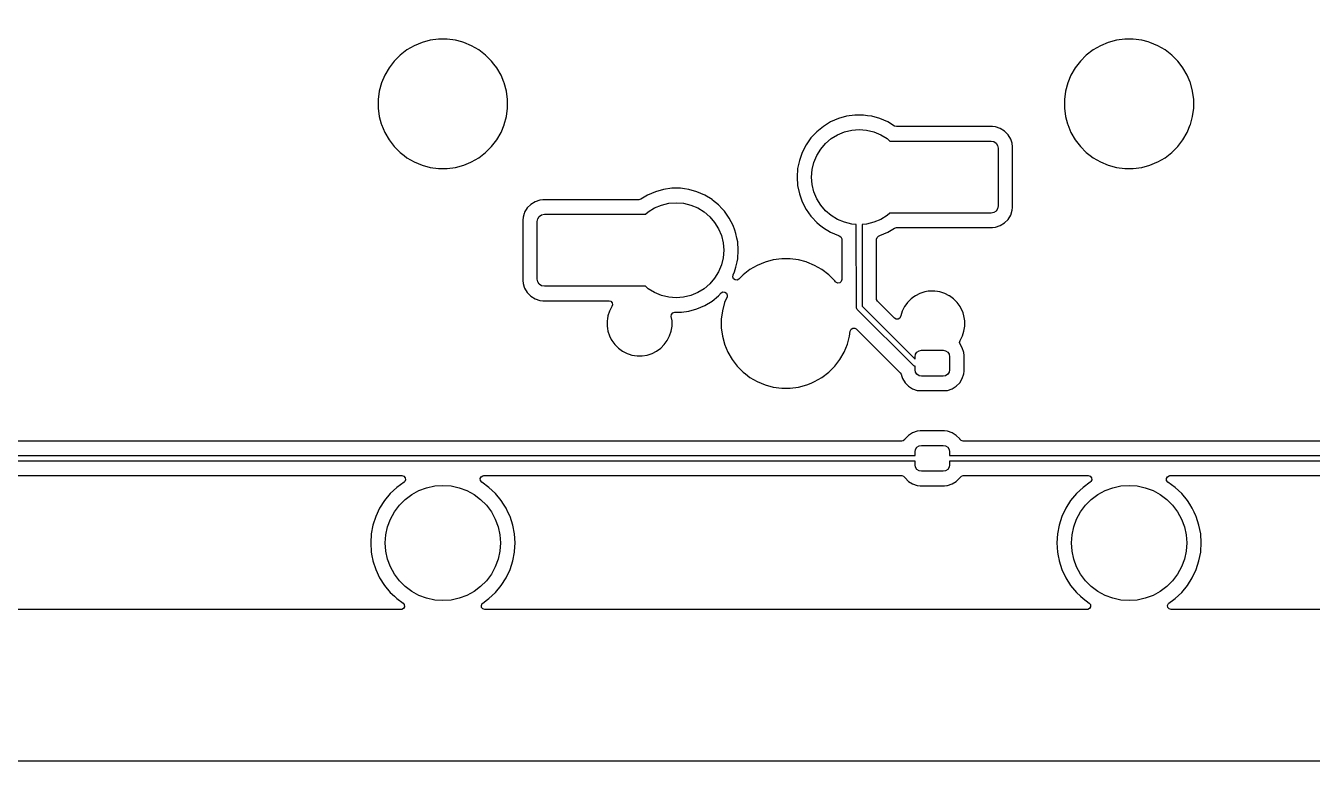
# Model space of a CAD drawing. Header units: millimetres. Extents: x 46 to 4458, y 59 to 1499.
# Drawn here: x 2019.77 to 2064.42, y 832.69 to 858.22 of the extents above; entities that cross this region are included whole.
import ezdxf

# ---------------------------------------------------------------- set-up
doc = ezdxf.new("R2010")
doc.units = ezdxf.units.MM
doc.layers.add('BLACK', color=7, linetype='Continuous')

msp = doc.modelspace()

# ---------------------------------------------------------------- linework, layer by layer
msp.add_lwpolyline([(1739.51188, 833.25441), (1638.06271, 833.5564), (1638.38771, 944.69762), (2107.13583, 944.69762), (2107.13583, 832.69492), (1950.85196, 832.69492)])
at = {"layer": 'BLACK', "linetype": 'Continuous'}
for p, q in [((2033.81307, 857.71594), (2033.52887, 857.63979)), ((2034.10475, 857.75434), (2033.81307, 857.71594)), ((2034.10476, 857.75434), (2034.10475, 857.75434)), ((2034.39898, 857.75434), (2034.10476, 857.75434)), ((2034.10476, 857.75434), (2034.10476, 857.75434)), ((2034.39899, 857.75434), (2034.39898, 857.75434)), ((2034.39898, 857.75434), (2034.39898, 857.75434)), ((2034.69067, 857.71594), (2034.39899, 857.75434)), ((2034.91091, 857.65692), (2034.69067, 857.71594)), ((2034.69067, 857.71594), (2034.69067, 857.71594)), ((2034.69067, 857.71594), (2034.69067, 857.71594)), ((2057.62557, 857.71594), (2057.34137, 857.63979)), ((2057.91725, 857.75434), (2057.62557, 857.71594)), ((2057.91726, 857.75434), (2057.91725, 857.75434)), ((2058.21148, 857.75434), (2057.91726, 857.75434)), ((2057.91726, 857.75434), (2057.91726, 857.75434)), ((2058.21149, 857.75434), (2058.21148, 857.75434)), ((2058.21148, 857.75434), (2058.21148, 857.75434)), ((2058.50317, 857.71594), (2058.21149, 857.75434)), ((2058.72341, 857.65692), (2058.50317, 857.71594)), ((2058.50317, 857.71594), (2058.50317, 857.71594)), ((2058.50317, 857.71594), (2058.50317, 857.71594)), ((2033.00226, 857.38009), (2032.76886, 857.20099)), ((2033.00228, 857.3801), (2033.00226, 857.38009)), ((2033.25706, 857.5272), (2033.00228, 857.3801)), ((2033.25707, 857.5272), (2033.25706, 857.5272)), ((2033.52887, 857.63979), (2033.25707, 857.5272)), ((2034.97486, 857.63979), (2034.91091, 857.65692)), ((2035.24666, 857.5272), (2034.97486, 857.63979)), ((2035.24668, 857.5272), (2035.24666, 857.5272)), ((2035.50146, 857.3801), (2035.24668, 857.5272)), ((2035.50147, 857.38009), (2035.50146, 857.3801)), ((2035.50146, 857.3801), (2035.50146, 857.3801)), ((2035.73488, 857.20099), (2035.50147, 857.38009)), ((2035.50147, 857.38009), (2035.50147, 857.38009)), ((2035.50147, 857.38009), (2035.50147, 857.38009)), ((2056.81476, 857.38009), (2056.58136, 857.20099)), ((2056.81478, 857.3801), (2056.81476, 857.38009)), ((2057.06956, 857.5272), (2056.81478, 857.3801)), ((2057.06957, 857.5272), (2057.06956, 857.5272)), ((2057.34137, 857.63979), (2057.06957, 857.5272)), ((2058.78736, 857.63979), (2058.72341, 857.65692)), ((2059.05916, 857.5272), (2058.78736, 857.63979)), ((2059.05918, 857.5272), (2059.05916, 857.5272)), ((2059.31396, 857.3801), (2059.05918, 857.5272)), ((2059.31397, 857.38009), (2059.31396, 857.3801)), ((2059.31396, 857.3801), (2059.31396, 857.3801)), ((2059.54738, 857.20099), (2059.31397, 857.38009)), ((2059.31397, 857.38009), (2059.31397, 857.38009)), ((2059.31397, 857.38009), (2059.31397, 857.38009)), ((2032.56082, 856.99295), (2032.38172, 856.75954)), ((2032.76885, 857.20098), (2032.56082, 856.99295)), ((2032.56082, 856.99295), (2032.56082, 856.99295)), ((2032.76886, 857.20099), (2032.76885, 857.20098)), ((2035.73489, 857.20098), (2035.73488, 857.20099)), ((2035.94291, 856.99295), (2035.73489, 857.20098)), ((2035.94292, 856.99295), (2035.94291, 856.99295)), ((2036.02086, 856.89137), (2035.94292, 856.99295)), ((2036.12202, 856.75953), (2036.02086, 856.89137)), ((2056.37332, 856.99295), (2056.19422, 856.75954)), ((2056.58135, 857.20098), (2056.37332, 856.99295)), ((2056.37332, 856.99295), (2056.37332, 856.99295)), ((2056.58136, 857.20099), (2056.58135, 857.20098)), ((2059.54739, 857.20098), (2059.54738, 857.20099)), ((2059.75541, 856.99295), (2059.54739, 857.20098)), ((2059.75542, 856.99295), (2059.75541, 856.99295)), ((2059.83336, 856.89137), (2059.75542, 856.99295)), ((2059.93452, 856.75953), (2059.83336, 856.89137)), ((2032.2346, 856.50473), (2032.12202, 856.23293)), ((2032.23461, 856.50475), (2032.2346, 856.50473)), ((2032.38171, 856.75953), (2032.23461, 856.50475)), ((2032.38172, 856.75954), (2032.38171, 856.75953)), ((2036.12203, 856.75953), (2036.12202, 856.75953)), ((2036.26913, 856.50475), (2036.12203, 856.75953)), ((2036.26913, 856.50473), (2036.26913, 856.50475)), ((2036.37124, 856.25824), (2036.26913, 856.50473)), ((2056.0471, 856.50473), (2055.93452, 856.23293)), ((2056.04711, 856.50475), (2056.0471, 856.50473)), ((2056.19421, 856.75953), (2056.04711, 856.50475)), ((2056.19422, 856.75954), (2056.19421, 856.75953)), ((2059.93453, 856.75953), (2059.93452, 856.75953)), ((2060.08163, 856.50475), (2059.93453, 856.75953)), ((2060.08163, 856.50473), (2060.08163, 856.50475)), ((2060.18374, 856.25824), (2060.08163, 856.50473)), ((2032.04587, 855.94873), (2032.00747, 855.65705)), ((2032.12202, 856.23293), (2032.04587, 855.94873)), ((2036.38172, 856.23292), (2036.37124, 856.25824)), ((2036.45787, 855.94874), (2036.38172, 856.23292)), ((2036.49627, 855.65704), (2036.45787, 855.94874)), ((2055.85837, 855.94873), (2055.81997, 855.65705)), ((2055.93452, 856.23293), (2055.85837, 855.94873)), ((2060.19422, 856.23292), (2060.18374, 856.25824)), ((2060.27037, 855.94874), (2060.19422, 856.23292)), ((2060.30877, 855.65704), (2060.27037, 855.94874)), ((2032.00747, 855.65705), (2032.00747, 855.65704)), ((2032.00747, 855.65704), (2032.00747, 855.36284)), ((2036.49627, 855.36284), (2036.49627, 855.65704)), ((2055.81997, 855.65705), (2055.81997, 855.65704)), ((2055.81997, 855.65704), (2055.81997, 855.36284)), ((2060.30877, 855.36283), (2060.30877, 855.65704)), ((2032.00747, 855.36284), (2032.00747, 855.36282)), ((2032.00747, 855.36282), (2032.04528, 855.07563)), ((2032.04528, 855.07563), (2032.04587, 855.07114)), ((2032.04587, 855.07114), (2032.11354, 854.81859)), ((2036.38172, 854.78695), (2036.45787, 855.07114)), ((2036.45787, 855.07114), (2036.49627, 855.36283)), ((2036.49627, 855.36283), (2036.49627, 855.36284)), ((2047.97627, 854.99795), (2047.70644, 854.88075)), ((2048.25956, 855.07733), (2047.97627, 854.99795)), ((2048.55102, 855.11739), (2048.25956, 855.07733)), ((2048.25956, 855.07733), (2048.25956, 855.07733)), ((2048.84522, 855.11739), (2048.55102, 855.11739)), ((2048.55102, 855.11739), (2048.55102, 855.11739)), ((2048.99095, 855.09736), (2048.84522, 855.11739)), ((2048.84522, 855.11739), (2048.84522, 855.11739)), ((2049.13667, 855.07733), (2048.99095, 855.09736)), ((2049.13668, 855.07733), (2049.13667, 855.07733)), ((2049.41996, 854.99795), (2049.13668, 855.07733)), ((2049.13668, 855.07733), (2049.13668, 855.07733)), ((2049.68979, 854.88075), (2049.41996, 854.99795)), ((2055.81997, 855.36284), (2055.81997, 855.36282)), ((2055.81997, 855.36282), (2055.85778, 855.07563)), ((2055.85778, 855.07563), (2055.85837, 855.07114)), ((2055.85837, 855.07114), (2055.92604, 854.81859)), ((2060.19422, 854.78695), (2060.27037, 855.07114)), ((2060.27037, 855.07114), (2060.30877, 855.36283)), ((2032.11354, 854.81859), (2032.12202, 854.78694)), ((2032.12202, 854.78694), (2032.2346, 854.51514)), ((2036.27007, 854.51741), (2036.37729, 854.77625)), ((2036.37729, 854.77625), (2036.38172, 854.78695)), ((2047.45507, 854.72789), (2047.22686, 854.54223)), ((2047.70644, 854.88075), (2047.45507, 854.72789)), ((2047.70644, 854.88075), (2047.70644, 854.88075)), ((2048.18824, 854.53613), (2048.44, 854.59657)), ((2048.44, 854.59657), (2048.69812, 854.61689)), ((2048.69812, 854.61689), (2048.95624, 854.59657)), ((2048.95624, 854.59657), (2049.208, 854.53613)), ((2049.6898, 854.88075), (2049.68979, 854.88075)), ((2049.92875, 854.73544), (2049.6898, 854.88075)), ((2049.99318, 854.71739), (2049.92875, 854.73544)), ((2051.37099, 854.71739), (2049.99318, 854.71739)), ((2051.371, 854.71739), (2051.37099, 854.71739)), ((2053.32313, 854.71739), (2051.371, 854.71739)), ((2053.32314, 854.71739), (2053.32313, 854.71739)), ((2053.42591, 854.70689), (2053.32314, 854.71739)), ((2053.42592, 854.70689), (2053.42591, 854.70689)), ((2053.59245, 854.6517), (2053.42592, 854.70689)), ((2053.74178, 854.5596), (2053.59245, 854.6517)), ((2053.86583, 854.43554), (2053.74178, 854.5596)), ((2055.92604, 854.81859), (2055.93452, 854.78694)), ((2055.93452, 854.78694), (2056.0471, 854.51514)), ((2060.08257, 854.51741), (2060.18979, 854.77625)), ((2060.18979, 854.77625), (2060.19422, 854.78695)), ((2032.2346, 854.51514), (2032.23461, 854.51513)), ((2032.23461, 854.51513), (2032.38171, 854.26035)), ((2032.38171, 854.26035), (2032.38172, 854.26033)), ((2032.38172, 854.26033), (2032.56082, 854.02693)), ((2035.94292, 854.02693), (2036.12202, 854.26034)), ((2036.12202, 854.26034), (2036.26913, 854.51513)), ((2036.26913, 854.51513), (2036.27007, 854.51741)), ((2047.02605, 854.32721), (2046.8564, 854.08687)), ((2047.22686, 854.54223), (2047.02605, 854.32721)), ((2047.36324, 853.93673), (2047.53139, 854.13361)), ((2047.53139, 854.13361), (2047.72827, 854.30177)), ((2047.72827, 854.30177), (2047.94904, 854.43705)), ((2047.94904, 854.43705), (2048.18824, 854.53613)), ((2049.208, 854.53613), (2049.4472, 854.43705)), ((2049.4472, 854.43705), (2049.66797, 854.30177)), ((2049.66797, 854.30177), (2049.76734, 854.21689)), ((2049.76734, 854.21689), (2051.32312, 854.21689)), ((2051.32312, 854.21689), (2053.27312, 854.21689)), ((2053.27312, 854.21689), (2053.36879, 854.19786)), ((2053.36879, 854.19786), (2053.4499, 854.14366)), ((2053.4499, 854.14366), (2053.50409, 854.06256)), ((2053.95793, 854.28622), (2053.86583, 854.43554)), ((2054.00563, 854.14229), (2053.95793, 854.28622)), ((2054.01312, 854.11969), (2054.00563, 854.14229)), ((2054.01312, 854.11968), (2054.01312, 854.11969)), ((2054.02069, 854.0456), (2054.01312, 854.11968)), ((2056.0471, 854.51514), (2056.04711, 854.51513)), ((2056.04711, 854.51513), (2056.19421, 854.26035)), ((2056.19421, 854.26035), (2056.19422, 854.26033)), ((2056.19422, 854.26033), (2056.37332, 854.02693)), ((2059.75542, 854.02693), (2059.93452, 854.26034)), ((2059.93452, 854.26034), (2060.08163, 854.51513)), ((2060.08163, 854.51513), (2060.08257, 854.51741)), ((2032.56082, 854.02693), (2032.56082, 854.02692)), ((2032.56082, 854.02692), (2032.76885, 853.81889)), ((2032.76885, 853.81889), (2032.76886, 853.81889)), ((2032.76886, 853.81889), (2032.90245, 853.71638)), ((2032.90245, 853.71638), (2033.00227, 853.63978)), ((2035.50147, 853.63978), (2035.73488, 853.81889)), ((2035.73488, 853.81889), (2035.94292, 854.02693)), ((2046.72105, 853.82565), (2046.62253, 853.54845)), ((2046.8564, 854.08687), (2046.72105, 853.82565)), ((2046.8564, 854.08687), (2046.8564, 854.08687)), ((2047.12888, 853.47677), (2047.22796, 853.71597)), ((2047.22796, 853.71597), (2047.36324, 853.93673)), ((2053.50409, 854.06256), (2053.52312, 853.96689)), ((2053.52312, 853.96689), (2053.52312, 851.96689)), ((2054.02362, 854.0169), (2054.02069, 854.0456)), ((2054.02362, 851.91688), (2054.02362, 854.0169)), ((2056.37332, 854.02693), (2056.37332, 854.02692)), ((2056.37332, 854.02692), (2056.58135, 853.81889)), ((2056.58135, 853.81889), (2056.58136, 853.81889)), ((2056.58136, 853.81889), (2056.71495, 853.71638)), ((2056.71495, 853.71638), (2056.81477, 853.63978)), ((2059.31397, 853.63978), (2059.54738, 853.81889)), ((2059.54738, 853.81889), (2059.75542, 854.02693)), ((2033.00227, 853.63978), (2033.00228, 853.63978)), ((2033.00228, 853.63978), (2033.25706, 853.49268)), ((2033.25706, 853.49268), (2033.25707, 853.49267)), ((2033.25707, 853.49267), (2033.52887, 853.38009)), ((2033.52887, 853.38009), (2033.52888, 853.38009)), ((2033.52888, 853.38009), (2033.52888, 853.38009)), ((2033.52888, 853.38009), (2033.81307, 853.30394)), ((2033.81307, 853.30394), (2034.10476, 853.26554)), ((2034.10476, 853.26554), (2034.10477, 853.26554)), ((2034.10477, 853.26554), (2034.39897, 853.26554)), ((2034.39897, 853.26554), (2034.39898, 853.26554)), ((2034.39898, 853.26554), (2034.69067, 853.30394)), ((2034.69067, 853.30394), (2034.97486, 853.38009)), ((2034.97486, 853.38009), (2035.21855, 853.48103)), ((2035.21855, 853.48103), (2035.24666, 853.49267)), ((2035.24666, 853.49267), (2035.24667, 853.49267)), ((2035.24667, 853.49268), (2035.50147, 853.63978)), ((2035.24667, 853.49267), (2035.24667, 853.49268)), ((2046.56267, 853.2604), (2046.54259, 852.96689)), ((2046.62252, 853.54843), (2046.56267, 853.2604)), ((2046.56267, 853.2604), (2046.56267, 853.2604)), ((2046.62253, 853.54845), (2046.62252, 853.54843)), ((2047.04812, 852.96689), (2047.06843, 853.225)), ((2047.06843, 853.225), (2047.12888, 853.47677)), ((2056.81477, 853.63978), (2056.81478, 853.63978)), ((2056.81478, 853.63978), (2057.06956, 853.49268)), ((2057.06956, 853.49268), (2057.06957, 853.49267)), ((2057.06957, 853.49267), (2057.34137, 853.38009)), ((2057.34137, 853.38009), (2057.34138, 853.38009)), ((2057.34138, 853.38009), (2057.34138, 853.38009)), ((2057.34138, 853.38009), (2057.62557, 853.30394)), ((2057.62557, 853.30394), (2057.91726, 853.26554)), ((2057.91726, 853.26554), (2057.91727, 853.26554)), ((2057.91727, 853.26554), (2058.21147, 853.26554)), ((2058.21147, 853.26554), (2058.21148, 853.26554)), ((2058.21148, 853.26554), (2058.50317, 853.30394)), ((2058.50317, 853.30394), (2058.78736, 853.38009)), ((2058.78736, 853.38009), (2059.03105, 853.48103)), ((2059.03105, 853.48103), (2059.05916, 853.49267)), ((2059.05916, 853.49267), (2059.05917, 853.49267)), ((2059.05917, 853.49268), (2059.31397, 853.63978)), ((2059.05917, 853.49267), (2059.05917, 853.49268)), ((2046.54259, 852.96689), (2046.56267, 852.67338)), ((2047.06843, 852.70877), (2047.04812, 852.96689)), ((2041.35644, 852.34075), (2041.11749, 852.19544)), ((2041.62627, 852.45795), (2041.35644, 852.34075)), ((2041.35644, 852.34075), (2041.35644, 852.34075)), ((2041.90956, 852.53733), (2041.62627, 852.45795)), ((2042.20102, 852.57739), (2041.90956, 852.53733)), ((2041.90956, 852.53733), (2041.90956, 852.53733)), ((2042.49522, 852.57739), (2042.20102, 852.57739)), ((2042.20102, 852.57739), (2042.20102, 852.57739)), ((2042.63407, 852.5583), (2042.49522, 852.57739)), ((2042.49522, 852.57739), (2042.49522, 852.57739)), ((2042.78667, 852.53733), (2042.63407, 852.5583)), ((2042.78668, 852.53733), (2042.78667, 852.53733)), ((2043.06996, 852.45795), (2042.78668, 852.53733)), ((2042.78668, 852.53733), (2042.78668, 852.53733)), ((2043.33979, 852.34075), (2043.06996, 852.45795)), ((2043.3398, 852.34075), (2043.33979, 852.34075)), ((2043.59116, 852.18789), (2043.3398, 852.34075)), ((2046.56267, 852.67338), (2046.56267, 852.67337)), ((2046.56267, 852.67337), (2046.62252, 852.38534)), ((2046.62252, 852.38534), (2046.62253, 852.38533)), ((2046.62253, 852.38533), (2046.72105, 852.10813)), ((2047.12888, 852.45701), (2047.06843, 852.70877)), ((2047.22796, 852.2178), (2047.12888, 852.45701)), ((2037.18041, 851.89555), (2037.08831, 851.74622)), ((2037.30446, 852.0196), (2037.18041, 851.89555)), ((2037.45378, 852.1117), (2037.30446, 852.0196)), ((2037.45379, 852.1117), (2037.45378, 852.1117)), ((2037.62032, 852.16689), (2037.45379, 852.1117)), ((2037.7231, 852.17739), (2037.62032, 852.16689)), ((2037.62032, 852.16689), (2037.62032, 852.16689)), ((2037.72312, 852.17739), (2037.7231, 852.17739)), ((2041.05306, 852.17739), (2037.72312, 852.17739)), ((2041.11749, 852.19544), (2041.05306, 852.17739)), ((2041.37827, 851.76177), (2041.59904, 851.89705)), ((2041.59904, 851.89705), (2041.83824, 851.99613)), ((2041.83824, 851.99613), (2042.09, 852.05657)), ((2042.09, 852.05657), (2042.34812, 852.07689)), ((2042.34812, 852.07689), (2042.60624, 852.05657)), ((2042.60624, 852.05657), (2042.858, 851.99613)), ((2042.858, 851.99613), (2043.0972, 851.89705)), ((2043.0972, 851.89705), (2043.31797, 851.76177)), ((2043.59117, 852.18789), (2043.59116, 852.18789)), ((2043.61321, 852.16995), (2043.59117, 852.18789)), ((2043.59117, 852.18789), (2043.59117, 852.18789)), ((2043.81938, 852.00223), (2043.61321, 852.16995)), ((2043.81938, 852.00222), (2043.81938, 852.00223)), ((2043.94235, 851.87055), (2043.81938, 852.00222)), ((2043.81938, 852.00222), (2043.81938, 852.00222)), ((2044.02019, 851.78721), (2043.94235, 851.87055)), ((2046.72105, 852.10813), (2046.8564, 851.84691)), ((2047.36324, 851.99704), (2047.22796, 852.2178)), ((2047.53139, 851.80016), (2047.36324, 851.99704)), ((2053.50409, 851.87122), (2053.4499, 851.79011)), ((2053.52312, 851.96689), (2053.50409, 851.87122)), ((2054.01312, 851.81409), (2054.02362, 851.91688)), ((2037.03312, 851.57968), (2037.02262, 851.4769)), ((2037.02262, 851.4769), (2037.02262, 849.37689)), ((2037.07614, 851.70951), (2037.03312, 851.57968)), ((2037.03312, 851.57968), (2037.03312, 851.57968)), ((2037.03312, 851.57968), (2037.03312, 851.57968)), ((2037.0883, 851.74622), (2037.07614, 851.70951)), ((2037.08831, 851.74622), (2037.0883, 851.74622)), ((2037.52312, 851.42689), (2037.54215, 851.52256)), ((2037.52312, 849.42689), (2037.52312, 851.42689)), ((2037.54215, 851.52256), (2037.59634, 851.60366)), ((2037.59634, 851.60366), (2037.67745, 851.65786)), ((2037.67745, 851.65786), (2037.77312, 851.67689)), ((2037.77312, 851.67689), (2039.82312, 851.67689)), ((2039.82312, 851.67689), (2041.27889, 851.67689)), ((2041.27889, 851.67689), (2041.37827, 851.76177)), ((2043.31797, 851.76177), (2043.51485, 851.59361)), ((2043.51485, 851.59361), (2043.683, 851.39673)), ((2044.18984, 851.54687), (2044.02019, 851.78721)), ((2044.18984, 851.54686), (2044.18984, 851.54687)), ((2044.18984, 851.54687), (2044.18984, 851.54687)), ((2044.32519, 851.28565), (2044.18984, 851.54686)), ((2046.8564, 851.84691), (2046.8564, 851.8469)), ((2046.8564, 851.8469), (2047.02605, 851.60656)), ((2047.02605, 851.60656), (2047.06292, 851.56709)), ((2047.06292, 851.56709), (2047.21506, 851.40418)), ((2047.72827, 851.63201), (2047.53139, 851.80016)), ((2047.94904, 851.49673), (2047.72827, 851.63201)), ((2048.18824, 851.39764), (2047.94904, 851.49673)), ((2049.4472, 851.49673), (2049.208, 851.39764)), ((2049.66797, 851.63201), (2049.4472, 851.49673)), ((2049.76734, 851.71689), (2049.66797, 851.63201)), ((2051.22312, 851.71689), (2049.76734, 851.71689)), ((2053.27312, 851.71689), (2051.22312, 851.71689)), ((2053.36879, 851.73592), (2053.27312, 851.71689)), ((2053.4499, 851.79011), (2053.36879, 851.73592)), ((2053.74178, 851.37418), (2053.86583, 851.49823)), ((2053.86583, 851.49823), (2053.95793, 851.64755)), ((2053.95793, 851.64755), (2054.01312, 851.81409)), ((2043.683, 851.39673), (2043.81828, 851.17597)), ((2043.81828, 851.17597), (2043.91736, 850.93677)), ((2044.38075, 851.12932), (2044.32519, 851.28565)), ((2044.42371, 851.00845), (2044.38075, 851.12932)), ((2044.42371, 851.00843), (2044.42371, 851.00845)), ((2044.45695, 850.84849), (2044.42371, 851.00843)), ((2047.21506, 851.40418), (2047.22686, 851.39155)), ((2047.22686, 851.39155), (2047.32002, 851.31576)), ((2047.32002, 851.31576), (2047.45507, 851.20589)), ((2047.45507, 851.20589), (2047.45507, 851.20589)), ((2047.45507, 851.20589), (2047.45507, 851.20589)), ((2047.45507, 851.20589), (2047.70644, 851.05303)), ((2047.70644, 851.05303), (2047.70644, 851.05303)), ((2047.70644, 851.05303), (2047.97628, 850.93582)), ((2048.44, 851.3372), (2048.18824, 851.39764)), ((2048.59881, 851.3247), (2048.44, 851.3372)), ((2048.60004, 848.42738), (2048.59881, 851.3247)), ((2048.95624, 851.3372), (2048.7969, 851.32466)), ((2048.7969, 851.32466), (2048.7981, 848.48567)), ((2049.208, 851.39764), (2048.95624, 851.3372)), ((2049.41996, 850.93582), (2049.68979, 851.05302)), ((2049.68979, 851.05302), (2049.6898, 851.05303)), ((2049.6898, 851.05303), (2049.92875, 851.19834)), ((2049.6898, 851.05303), (2049.6898, 851.05303)), ((2049.92875, 851.19834), (2049.99318, 851.21639)), ((2049.99318, 851.21639), (2051.1731, 851.21639)), ((2051.1731, 851.21639), (2051.17311, 851.21639)), ((2051.17311, 851.21639), (2053.32313, 851.21639)), ((2053.32313, 851.21639), (2053.42592, 851.22689)), ((2053.42592, 851.22689), (2053.59245, 851.28207)), ((2053.59245, 851.28207), (2053.74178, 851.37418)), ((2043.91736, 850.93677), (2043.97781, 850.685)), ((2043.97781, 850.685), (2043.99812, 850.42689)), ((2044.48357, 850.7204), (2044.45695, 850.84849)), ((2044.50364, 850.42689), (2044.48357, 850.7204)), ((2047.97628, 850.93582), (2048.00707, 850.92719)), ((2048.00707, 850.92719), (2048.06632, 850.89015)), ((2048.06632, 850.89015), (2048.09613, 850.82696)), ((2048.09613, 850.82696), (2048.09762, 850.80779)), ((2048.09762, 850.80779), (2048.09762, 849.41141)), ((2049.29862, 850.80779), (2049.3183, 850.87483)), ((2049.29862, 849.37689), (2049.29862, 850.80779)), ((2049.3183, 850.87483), (2049.37111, 850.92058)), ((2049.37111, 850.92058), (2049.38917, 850.92719)), ((2049.38917, 850.92719), (2049.41996, 850.93582)), ((2049.41996, 850.93582), (2049.41996, 850.93582)), ((2043.97781, 850.16877), (2043.91736, 849.91701)), ((2043.99812, 850.42689), (2043.97781, 850.16877)), ((2044.46032, 850.02149), (2044.48357, 850.13338)), ((2044.48357, 850.13338), (2044.50364, 850.42689)), ((2045.71932, 850.09289), (2045.43512, 850.01674)), ((2046.011, 850.13129), (2045.71932, 850.09289)), ((2046.01101, 850.13129), (2046.011, 850.13129)), ((2046.30523, 850.13129), (2046.01101, 850.13129)), ((2046.01101, 850.13129), (2046.01101, 850.13129)), ((2046.30524, 850.13129), (2046.30523, 850.13129)), ((2046.30523, 850.13129), (2046.30523, 850.13129)), ((2046.59692, 850.09289), (2046.30524, 850.13129)), ((2046.86338, 850.02149), (2046.59692, 850.09289)), ((2046.59692, 850.09289), (2046.59692, 850.09289)), ((2046.59692, 850.09289), (2046.59692, 850.09289)), ((2043.81828, 849.6778), (2043.683, 849.45704)), ((2043.91736, 849.91701), (2043.81828, 849.6778)), ((2044.32868, 849.57793), (2044.36666, 849.6848)), ((2044.36666, 849.6848), (2044.42371, 849.84533)), ((2044.42371, 849.84534), (2044.46032, 850.02149)), ((2044.42371, 849.84533), (2044.42371, 849.84534)), ((2044.42371, 849.84534), (2044.42371, 849.84534)), ((2044.90851, 849.75704), (2044.67511, 849.57794)), ((2044.90853, 849.75705), (2044.90851, 849.75704)), ((2045.16331, 849.90415), (2044.90853, 849.75705)), ((2045.16332, 849.90415), (2045.16331, 849.90415)), ((2045.43512, 850.01674), (2045.16332, 849.90415)), ((2046.88111, 850.01674), (2046.86338, 850.02149)), ((2047.15291, 849.90415), (2046.88111, 850.01674)), ((2047.15293, 849.90415), (2047.15291, 849.90415)), ((2047.40771, 849.75705), (2047.15293, 849.90415)), ((2047.40772, 849.75704), (2047.40771, 849.75705)), ((2047.40771, 849.75705), (2047.40771, 849.75705)), ((2047.64113, 849.57794), (2047.40772, 849.75704)), ((2047.40772, 849.75704), (2047.40772, 849.75704)), ((2047.40772, 849.75704), (2047.40772, 849.75704)), ((2037.02262, 849.37689), (2037.02262, 849.37687)), ((2037.02262, 849.37687), (2037.03312, 849.27409)), ((2037.03312, 849.27409), (2037.03312, 849.27409)), ((2037.03312, 849.27409), (2037.07378, 849.15139)), ((2037.54215, 849.33122), (2037.52312, 849.42689)), ((2037.59634, 849.25011), (2037.54215, 849.33122)), ((2037.67745, 849.19592), (2037.59634, 849.25011)), ((2037.77312, 849.17689), (2037.67745, 849.19592)), ((2043.51485, 849.26016), (2043.31797, 849.09201)), ((2043.683, 849.45704), (2043.51485, 849.26016)), ((2044.31401, 849.50704), (2044.32396, 849.56529)), ((2044.33843, 849.44158), (2044.31401, 849.50704)), ((2044.32396, 849.56529), (2044.32519, 849.56811)), ((2044.32519, 849.56812), (2044.32868, 849.57793)), ((2044.32519, 849.56811), (2044.32519, 849.56812)), ((2044.39436, 849.39971), (2044.33843, 849.44158)), ((2044.46405, 849.39472), (2044.39436, 849.39971)), ((2044.52538, 849.42821), (2044.46405, 849.39472)), ((2044.67511, 849.57794), (2044.52538, 849.42821)), ((2047.64114, 849.57793), (2047.64113, 849.57794)), ((2047.84916, 849.3699), (2047.64114, 849.57793)), ((2047.84917, 849.36989), (2047.84916, 849.3699)), ((2047.87524, 849.33592), (2047.84917, 849.36989)), ((2047.89242, 849.31769), (2047.87524, 849.33592)), ((2047.95597, 849.28867), (2047.89242, 849.31769)), ((2048.02513, 849.29861), (2047.95597, 849.28867)), ((2048.07793, 849.34437), (2048.02513, 849.29861)), ((2048.09762, 849.41141), (2048.07793, 849.34437)), ((2049.29862, 848.74698), (2049.29862, 849.37689)), ((2037.07378, 849.15139), (2037.08831, 849.10755)), ((2037.08831, 849.10755), (2037.18041, 848.95823)), ((2037.18041, 848.95823), (2037.30446, 848.83418)), ((2037.30446, 848.83418), (2037.45379, 848.74207)), ((2039.69812, 849.17689), (2037.77312, 849.17689)), ((2041.27889, 849.17689), (2039.69812, 849.17689)), ((2041.37827, 849.09201), (2041.27889, 849.17689)), ((2041.59904, 848.95673), (2041.37827, 849.09201)), ((2041.83824, 848.85764), (2041.59904, 848.95673)), ((2042.09, 848.7972), (2041.83824, 848.85764)), ((2042.34812, 848.77689), (2042.09, 848.7972)), ((2042.60624, 848.7972), (2042.34812, 848.77689)), ((2042.858, 848.85764), (2042.60624, 848.7972)), ((2043.0972, 848.95673), (2042.858, 848.85764)), ((2043.31797, 849.09201), (2043.0972, 848.95673)), ((2043.59117, 848.66589), (2043.81938, 848.85155)), ((2043.81938, 848.85155), (2043.90761, 848.94602)), ((2043.90761, 848.94602), (2043.96775, 848.98158)), ((2043.96775, 848.98158), (2044.03757, 848.97898)), ((2044.11279, 848.81393), (2044.02827, 848.60988)), ((2044.03757, 848.97898), (2044.0949, 848.93904)), ((2044.0949, 848.93904), (2044.12154, 848.87445)), ((2044.12154, 848.87445), (2044.11279, 848.81393)), ((2049.30145, 848.72063), (2049.29862, 848.74698)), ((2050.5049, 848.74537), (2050.37964, 848.6201)), ((2050.50491, 848.74537), (2050.5049, 848.74537)), ((2050.5049, 848.74537), (2050.5049, 848.74537)), ((2050.59916, 848.81385), (2050.50491, 848.74537)), ((2050.64823, 848.8495), (2050.59916, 848.81385)), ((2050.80608, 848.92993), (2050.64823, 848.8495)), ((2050.97456, 848.98467), (2050.80608, 848.92993)), ((2050.80608, 848.92993), (2050.80608, 848.92993)), ((2051.09121, 849.00315), (2050.97456, 848.98467)), ((2051.14954, 849.01239), (2051.09121, 849.00315)), ((2051.3267, 849.01239), (2051.14954, 849.01239)), ((2051.41419, 848.99853), (2051.3267, 849.01239)), ((2051.50168, 848.98467), (2051.41419, 848.99853)), ((2051.67016, 848.92993), (2051.50168, 848.98467)), ((2051.82398, 848.85155), (2051.67016, 848.92993)), ((2051.67016, 848.92993), (2051.67016, 848.92993)), ((2051.82801, 848.8495), (2051.82398, 848.85155)), ((2051.97133, 848.74537), (2051.82801, 848.8495)), ((2052.0966, 848.6201), (2051.97133, 848.74537)), ((2037.45379, 848.74207), (2037.62032, 848.68689)), ((2037.62032, 848.68689), (2037.72311, 848.67639)), ((2037.72311, 848.67639), (2039.65024, 848.67639)), ((2039.65024, 848.67639), (2039.65025, 848.67639)), ((2039.65025, 848.67639), (2040.01717, 848.67639)), ((2040.03508, 848.31893), (2039.98033, 848.15044)), ((2040.01717, 848.67639), (2040.08421, 848.6567)), ((2040.11551, 848.47678), (2040.03508, 848.31893)), ((2040.03508, 848.31893), (2040.03508, 848.31893)), ((2040.08421, 848.6567), (2040.12996, 848.6039)), ((2040.11749, 848.47951), (2040.11551, 848.47678)), ((2040.1399, 848.53474), (2040.11749, 848.47951)), ((2040.12996, 848.6039), (2040.1399, 848.53474)), ((2042.53028, 848.28121), (2042.78667, 848.31645)), ((2042.78667, 848.31645), (2043.06996, 848.39582)), ((2043.06996, 848.39582), (2043.3398, 848.51303)), ((2043.3398, 848.51303), (2043.59117, 848.66589)), ((2043.95212, 848.32568), (2043.91372, 848.034)), ((2044.02827, 848.60988), (2043.95212, 848.32568)), ((2048.61497, 848.39133), (2048.60004, 848.42738)), ((2048.62741, 848.37618), (2048.61497, 848.39133)), ((2050.58256, 846.42374), (2048.62741, 848.37618)), ((2048.7981, 848.48567), (2050.63812, 846.64821)), ((2049.33494, 848.6593), (2049.30145, 848.72063)), ((2049.9277, 848.06654), (2049.33494, 848.6593)), ((2050.19508, 848.31893), (2050.14033, 848.15045)), ((2050.27551, 848.47678), (2050.19508, 848.31893)), ((2050.19508, 848.31893), (2050.19508, 848.31893)), ((2050.34724, 848.57551), (2050.27551, 848.47678)), ((2050.37964, 848.6201), (2050.34724, 848.57551)), ((2050.37964, 848.6201), (2050.37964, 848.6201)), ((2050.37964, 848.6201), (2050.37964, 848.6201)), ((2052.20073, 848.47678), (2052.0966, 848.6201)), ((2052.22903, 848.42125), (2052.20073, 848.47678)), ((2052.28116, 848.31893), (2052.22903, 848.42125)), ((2052.30182, 848.25534), (2052.28116, 848.31893)), ((2052.28116, 848.31893), (2052.28116, 848.31893)), ((2039.96425, 848.0489), (2039.95262, 847.97547)), ((2039.95262, 847.97547), (2039.95262, 847.79831)), ((2039.98033, 848.15044), (2039.96425, 848.0489)), ((2042.17867, 848.13299), (2042.18762, 848.20228)), ((2042.20362, 847.97547), (2042.17867, 848.13299)), ((2042.18762, 848.20228), (2042.23262, 848.25573)), ((2042.20362, 847.79831), (2042.20362, 847.97547)), ((2042.23262, 848.25573), (2042.29937, 848.27637)), ((2042.29937, 848.27637), (2042.30114, 848.27639)), ((2042.30114, 848.27639), (2042.49522, 848.27639)), ((2042.49522, 848.27639), (2042.53028, 848.28121)), ((2043.91372, 848.034), (2043.91372, 848.03399)), ((2043.91372, 848.03399), (2043.91372, 847.73979)), ((2049.97875, 848.03575), (2049.9277, 848.06654)), ((2050.04861, 848.03475), (2049.97875, 848.03575)), ((2050.10793, 848.07168), (2050.04861, 848.03475)), ((2050.13786, 848.13482), (2050.10793, 848.07168)), ((2050.14033, 848.15045), (2050.13786, 848.13482)), ((2052.33591, 848.15044), (2052.30182, 848.25534)), ((2052.36362, 847.97547), (2052.33591, 848.15044)), ((2052.36362, 847.79831), (2052.36362, 847.97547)), ((2039.95262, 847.79831), (2039.96565, 847.71601)), ((2039.96565, 847.71601), (2039.98033, 847.62333)), ((2039.98033, 847.62333), (2040.03508, 847.45485)), ((2040.03508, 847.45485), (2040.03508, 847.45485)), ((2040.03508, 847.45485), (2040.09592, 847.33543)), ((2042.04073, 847.297), (2042.12116, 847.45485)), ((2042.12116, 847.45485), (2042.17591, 847.62333)), ((2042.17591, 847.62333), (2042.20362, 847.79831)), ((2043.91372, 847.73979), (2043.91372, 847.73977)), ((2043.91372, 847.73977), (2043.9521, 847.44827)), ((2043.9521, 847.44827), (2043.95212, 847.44809)), ((2043.95212, 847.44809), (2044.02375, 847.18077)), ((2048.28797, 847.1639), (2048.36412, 847.44809)), ((2048.36412, 847.44809), (2048.38755, 847.6261)), ((2048.38755, 847.6261), (2048.41582, 847.69)), ((2048.41582, 847.69), (2048.47414, 847.72847)), ((2048.47414, 847.72847), (2048.54401, 847.7293)), ((2048.54401, 847.7293), (2048.59817, 847.6976)), ((2048.59817, 847.6976), (2050.12014, 846.17563)), ((2052.20073, 847.297), (2052.28116, 847.45485)), ((2052.28116, 847.45485), (2052.33591, 847.62333)), ((2052.33591, 847.62333), (2052.36362, 847.79831)), ((2040.09592, 847.33543), (2040.11551, 847.297)), ((2040.11551, 847.297), (2040.21964, 847.15367)), ((2040.21964, 847.15367), (2040.34491, 847.0284)), ((2040.34491, 847.0284), (2040.48823, 846.92427)), ((2041.66801, 846.92427), (2041.81133, 847.0284)), ((2041.81133, 847.0284), (2041.9366, 847.15367)), ((2041.9366, 847.15367), (2042.04073, 847.297)), ((2044.02375, 847.18077), (2044.02827, 847.16389)), ((2044.02827, 847.16389), (2044.14085, 846.89209)), ((2048.17648, 846.89474), (2048.28797, 847.16389)), ((2048.28797, 847.16389), (2048.28797, 847.1639)), ((2048.28797, 847.16389), (2048.28797, 847.16389)), ((2052.18057, 847.23138), (2052.19882, 847.29388)), ((2052.19901, 847.16399), (2052.18057, 847.23138)), ((2052.19882, 847.29388), (2052.20072, 847.29698)), ((2052.27512, 847.04059), (2052.19901, 847.16399)), ((2052.20072, 847.29698), (2052.20073, 847.297)), ((2052.27512, 847.04058), (2052.27512, 847.04059)), ((2052.27512, 847.04059), (2052.27512, 847.04059)), ((2052.32847, 846.8796), (2052.27512, 847.04058)), ((2040.48823, 846.92427), (2040.5514, 846.89208)), ((2040.5514, 846.89208), (2040.64608, 846.84385)), ((2040.64608, 846.84385), (2040.64608, 846.84384)), ((2040.64608, 846.84384), (2040.71797, 846.82049)), ((2040.71797, 846.82049), (2040.81456, 846.7891)), ((2040.81456, 846.7891), (2040.98954, 846.76139)), ((2040.98954, 846.76139), (2040.98954, 846.76139)), ((2040.98954, 846.76139), (2041.1667, 846.76139)), ((2041.1667, 846.76139), (2041.34167, 846.7891)), ((2041.1667, 846.76139), (2041.1667, 846.76139)), ((2041.34167, 846.7891), (2041.51016, 846.84385)), ((2041.51016, 846.84385), (2041.66801, 846.92427)), ((2044.14085, 846.89209), (2044.14086, 846.89208)), ((2044.14086, 846.89208), (2044.28796, 846.6373)), ((2044.28796, 846.6373), (2044.28797, 846.63728)), ((2044.28797, 846.63728), (2044.46707, 846.40388)), ((2047.84917, 846.40388), (2048.02827, 846.63729)), ((2048.02827, 846.63729), (2048.17538, 846.89208)), ((2048.17538, 846.89208), (2048.17648, 846.89474)), ((2050.63812, 846.73189), (2050.65525, 846.81799)), ((2050.63812, 846.64821), (2050.63812, 846.73189)), ((2050.65525, 846.81799), (2050.70402, 846.89099)), ((2050.70402, 846.89099), (2050.77702, 846.93976)), ((2050.77702, 846.93976), (2050.86312, 846.95689)), ((2050.86312, 846.95689), (2051.61312, 846.95689)), ((2051.61312, 846.95689), (2051.69922, 846.93976)), ((2051.69922, 846.93976), (2051.77222, 846.89099)), ((2051.77222, 846.89099), (2051.82099, 846.81799)), ((2051.82099, 846.81799), (2051.83812, 846.73189)), ((2051.83812, 846.73189), (2051.83812, 846.28189)), ((2052.33862, 846.78023), (2052.32847, 846.8796)), ((2052.33862, 846.23354), (2052.33862, 846.78023)), ((2044.46707, 846.40388), (2044.46707, 846.40387)), ((2044.46707, 846.40387), (2044.6751, 846.19584)), ((2044.6751, 846.19584), (2044.67511, 846.19584)), ((2044.67511, 846.19584), (2044.75547, 846.13418)), ((2044.75547, 846.13418), (2044.90852, 846.01673)), ((2047.40772, 846.01673), (2047.64113, 846.19584)), ((2047.64113, 846.19584), (2047.84917, 846.40388)), ((2050.12014, 846.17563), (2050.15016, 846.12696)), ((2050.15016, 846.12696), (2050.17494, 846.05218)), ((2050.59312, 846.41937), (2050.58256, 846.42374)), ((2050.61861, 846.40881), (2050.59312, 846.41937)), ((2050.63812, 846.40689), (2050.61861, 846.40881)), ((2050.63812, 846.28189), (2050.63812, 846.40689)), ((2050.65525, 846.19578), (2050.63812, 846.28189)), ((2050.70402, 846.12279), (2050.65525, 846.19578)), ((2050.77702, 846.07401), (2050.70402, 846.12279)), ((2050.86312, 846.05689), (2050.77702, 846.07401)), ((2051.69922, 846.07401), (2051.61312, 846.05689)), ((2051.77222, 846.12279), (2051.69922, 846.07401)), ((2051.82099, 846.19578), (2051.77222, 846.12279)), ((2051.83812, 846.28189), (2051.82099, 846.19578)), ((2052.27512, 845.97319), (2052.32847, 846.13418)), ((2052.32847, 846.13418), (2052.33862, 846.23354)), ((2044.90852, 846.01673), (2044.90853, 846.01673)), ((2044.90853, 846.01673), (2045.16331, 845.86963)), ((2045.16331, 845.86963), (2045.16332, 845.86962)), ((2045.16332, 845.86962), (2045.43512, 845.75704)), ((2045.43512, 845.75704), (2045.43513, 845.75704)), ((2045.43513, 845.75704), (2045.43513, 845.75704)), ((2045.43513, 845.75704), (2045.71932, 845.68089)), ((2045.71932, 845.68089), (2046.01101, 845.64249)), ((2046.01101, 845.64249), (2046.01102, 845.64249)), ((2046.01102, 845.64249), (2046.30522, 845.64249)), ((2046.30522, 845.64249), (2046.30523, 845.64249)), ((2046.30523, 845.64249), (2046.59692, 845.68089)), ((2046.59692, 845.68089), (2046.88111, 845.75704)), ((2046.88111, 845.75704), (2047.03227, 845.81965)), ((2047.03227, 845.81965), (2047.15291, 845.86962)), ((2047.15291, 845.86962), (2047.15292, 845.86962)), ((2047.15292, 845.86963), (2047.40772, 846.01673)), ((2047.15292, 845.86962), (2047.15292, 845.86963)), ((2050.17494, 846.05218), (2050.20112, 845.97319)), ((2050.20112, 845.97319), (2050.20112, 845.97318)), ((2050.20112, 845.97318), (2050.29015, 845.82885)), ((2050.29015, 845.82885), (2050.29015, 845.82884)), ((2050.29015, 845.82884), (2050.41007, 845.70892)), ((2050.41007, 845.70892), (2050.41008, 845.70892)), ((2050.41008, 845.70892), (2050.55441, 845.61989)), ((2050.55441, 845.61989), (2050.55442, 845.61989)), ((2050.55442, 845.61989), (2050.55442, 845.61988)), ((2050.55442, 845.61988), (2050.71541, 845.56654)), ((2051.61312, 846.05689), (2050.86312, 846.05689)), ((2051.76083, 845.56654), (2051.92182, 845.61988)), ((2051.92182, 845.61988), (2052.06616, 845.70892)), ((2052.06616, 845.70892), (2052.18609, 845.82884)), ((2052.18609, 845.82884), (2052.27512, 845.97319)), ((2050.71541, 845.56654), (2050.81477, 845.55639)), ((2050.81477, 845.55639), (2051.66146, 845.55639)), ((2051.66146, 845.55639), (2051.66147, 845.55639)), ((2051.66147, 845.55639), (2051.71588, 845.56195)), ((2051.66147, 845.55639), (2051.66147, 845.55639)), ((2051.71588, 845.56195), (2051.76083, 845.56654)), ((2050.27865, 843.86629), (2050.22671, 843.81957)), ((2050.29015, 843.88493), (2050.27865, 843.86629)), ((2050.41007, 844.00486), (2050.29015, 843.88493)), ((2050.41008, 844.00486), (2050.41007, 844.00486)), ((2050.55441, 844.09389), (2050.41008, 844.00486)), ((2050.55442, 844.09389), (2050.55441, 844.09389)), ((2050.71541, 844.14724), (2050.55442, 844.09389)), ((2050.81476, 844.15739), (2050.71541, 844.14724)), ((2050.71541, 844.14724), (2050.71541, 844.14724)), ((2050.81478, 844.15739), (2050.81476, 844.15739)), ((2051.66147, 844.15739), (2050.81478, 844.15739)), ((2051.76083, 844.14724), (2051.66147, 844.15739)), ((2051.92181, 844.09389), (2051.76083, 844.14724)), ((2051.92182, 844.09389), (2051.92181, 844.09389)), ((2052.06616, 844.00486), (2051.92182, 844.09389)), ((2051.92182, 844.09389), (2051.92182, 844.09389)), ((2051.92182, 844.09389), (2051.92182, 844.09389)), ((2052.18609, 843.88493), (2052.06616, 844.00486)), ((2052.06616, 844.00486), (2052.06616, 844.00486)), ((2052.19481, 843.87078), (2052.18609, 843.88493)), ((2052.19758, 843.86629), (2052.19481, 843.87078)), ((2052.23608, 843.82707), (2052.19758, 843.86629)), ((2050.17312, 843.80739), (2004.67812, 843.80739)), ((2050.22671, 843.81957), (2050.17312, 843.80739)), ((2050.63812, 843.43189), (2050.65525, 843.51799)), ((2050.63812, 843.30615), (2050.63812, 843.43189)), ((2050.65525, 843.51799), (2050.70402, 843.59099)), ((2050.70402, 843.59099), (2050.77702, 843.63976)), ((2050.77702, 843.63976), (2050.86312, 843.65689)), ((2050.86312, 843.65689), (2051.61312, 843.65689)), ((2051.61312, 843.65689), (2051.69922, 843.63976)), ((2051.69922, 843.63976), (2051.77222, 843.59099)), ((2051.77222, 843.59099), (2051.82099, 843.51799)), ((2051.82099, 843.51799), (2051.83812, 843.43189)), ((2051.83812, 843.43189), (2051.83812, 843.30618)), ((2052.30312, 843.80739), (2052.23608, 843.82707)), ((2078.74812, 843.80739), (2052.30312, 843.80739)), ((2004.21312, 843.30498), (2050.63812, 843.30615)), ((2050.63812, 843.10807), (2004.21312, 843.1069)), ((2050.63812, 842.98189), (2050.63812, 843.10807)), ((2050.65525, 842.89578), (2050.63812, 842.98189)), ((2051.83812, 842.98189), (2051.82099, 842.89578)), ((2051.83812, 843.30618), (2079.21312, 843.30687)), ((2079.21312, 843.10879), (2051.83812, 843.1081)), ((2051.83812, 843.1081), (2051.83812, 842.98189)), ((2004.67812, 842.60639), (2032.83198, 842.60639)), ((2032.83198, 842.60639), (2032.89902, 842.5867)), ((2032.89902, 842.5867), (2032.94477, 842.5339)), ((2032.94477, 842.5339), (2032.95472, 842.46474)), ((2035.55023, 842.50701), (2035.58284, 842.56881)), ((2035.55621, 842.4374), (2035.55023, 842.50701)), ((2035.58284, 842.56881), (2035.64367, 842.60316)), ((2035.64367, 842.60316), (2035.67176, 842.60639)), ((2035.67176, 842.60639), (2050.17312, 842.60639)), ((2050.17312, 842.60639), (2050.24015, 842.5867)), ((2050.24015, 842.5867), (2050.27865, 842.54748)), ((2050.27865, 842.54748), (2050.28421, 842.53847)), ((2050.28421, 842.53847), (2050.29015, 842.52884)), ((2050.29015, 842.52884), (2050.41007, 842.40892)), ((2050.70402, 842.82279), (2050.65525, 842.89578)), ((2050.77702, 842.77401), (2050.70402, 842.82279)), ((2050.86312, 842.75689), (2050.77702, 842.77401)), ((2051.61312, 842.75689), (2050.86312, 842.75689)), ((2051.69922, 842.77401), (2051.61312, 842.75689)), ((2051.77222, 842.82279), (2051.69922, 842.77401)), ((2051.82099, 842.89578), (2051.77222, 842.82279)), ((2052.06616, 842.40892), (2052.18609, 842.52884)), ((2052.18609, 842.52884), (2052.19758, 842.54748)), ((2052.19758, 842.54748), (2052.24953, 842.59421)), ((2052.24953, 842.59421), (2052.30312, 842.60639)), ((2052.30312, 842.60639), (2056.64448, 842.60639)), ((2056.64448, 842.60639), (2056.71152, 842.5867)), ((2056.71152, 842.5867), (2056.75727, 842.5339)), ((2056.75727, 842.5339), (2056.76722, 842.46474)), ((2059.36273, 842.50701), (2059.39534, 842.56881)), ((2059.36871, 842.4374), (2059.36273, 842.50701)), ((2059.39534, 842.56881), (2059.45617, 842.60316)), ((2059.45617, 842.60316), (2059.48426, 842.60639)), ((2059.48426, 842.60639), (2078.74812, 842.60639)), ((2032.65484, 842.20041), (2032.42548, 841.98503)), ((2032.65485, 842.20042), (2032.65484, 842.20041)), ((2032.90486, 842.38207), (2032.65485, 842.20042)), ((2032.92569, 842.40118), (2032.90486, 842.38207)), ((2032.95472, 842.46474), (2032.92569, 842.40118)), ((2033.17059, 841.95244), (2033.42104, 842.0892)), ((2033.42104, 842.0892), (2033.6884, 842.18892)), ((2033.6884, 842.18892), (2033.96724, 842.24958)), ((2033.96724, 842.24958), (2034.25187, 842.26994)), ((2034.25187, 842.26994), (2034.5365, 842.24958)), ((2034.5365, 842.24958), (2034.81533, 842.18892)), ((2034.81533, 842.18892), (2035.0827, 842.0892)), ((2035.0827, 842.0892), (2035.33315, 841.95244)), ((2035.59887, 842.38207), (2035.55621, 842.4374)), ((2035.84889, 842.20042), (2035.59887, 842.38207)), ((2035.8489, 842.20042), (2035.84889, 842.20042)), ((2035.96333, 842.09296), (2035.8489, 842.20042)), ((2035.8489, 842.20042), (2035.8489, 842.20042)), ((2036.07826, 841.98503), (2035.96333, 842.09296)), ((2050.41007, 842.40892), (2050.41008, 842.40892)), ((2050.41008, 842.40892), (2050.55441, 842.31989)), ((2050.55441, 842.31989), (2050.55442, 842.31989)), ((2050.55442, 842.31989), (2050.55442, 842.31988)), ((2050.55442, 842.31988), (2050.71541, 842.26654)), ((2050.71541, 842.26654), (2050.81477, 842.25639)), ((2050.81477, 842.25639), (2051.66146, 842.25639)), ((2051.66146, 842.25639), (2051.66147, 842.25639)), ((2051.66147, 842.25639), (2051.74012, 842.26442)), ((2051.66147, 842.25639), (2051.66147, 842.25639)), ((2051.74012, 842.26442), (2051.76083, 842.26654)), ((2051.76083, 842.26654), (2051.92182, 842.31988)), ((2051.92182, 842.31988), (2052.06616, 842.40892)), ((2056.46734, 842.20041), (2056.23798, 841.98503)), ((2056.46735, 842.20042), (2056.46734, 842.20041)), ((2056.71736, 842.38207), (2056.46735, 842.20042)), ((2056.73819, 842.40118), (2056.71736, 842.38207)), ((2056.76722, 842.46474), (2056.73819, 842.40118)), ((2056.98309, 841.95244), (2057.23354, 842.0892)), ((2057.23354, 842.0892), (2057.5009, 842.18892)), ((2057.5009, 842.18892), (2057.77974, 842.24958)), ((2057.77974, 842.24958), (2058.06437, 842.26994)), ((2058.06437, 842.26994), (2058.349, 842.24958)), ((2058.349, 842.24958), (2058.62783, 842.18892)), ((2058.62783, 842.18892), (2058.8952, 842.0892)), ((2058.8952, 842.0892), (2059.14565, 841.95244)), ((2059.41137, 842.38207), (2059.36871, 842.4374)), ((2059.66139, 842.20042), (2059.41137, 842.38207)), ((2059.6614, 842.20042), (2059.66139, 842.20042)), ((2059.77583, 842.09296), (2059.6614, 842.20042)), ((2059.6614, 842.20042), (2059.6614, 842.20042)), ((2059.89076, 841.98503), (2059.77583, 842.09296)), ((2032.22492, 841.7426), (2032.05633, 841.47695)), ((2032.42548, 841.98503), (2032.22492, 841.7426)), ((2032.22492, 841.7426), (2032.22492, 841.7426)), ((2032.42548, 841.98503), (2032.42548, 841.98503)), ((2032.74037, 841.57966), (2032.94215, 841.78144)), ((2032.94215, 841.78144), (2033.17059, 841.95244)), ((2035.33315, 841.95244), (2035.56159, 841.78144)), ((2035.56159, 841.78144), (2035.76337, 841.57966)), ((2036.27881, 841.7426), (2036.07826, 841.98503)), ((2036.07826, 841.98503), (2036.07826, 841.98503)), ((2036.27882, 841.7426), (2036.27881, 841.7426)), ((2036.35696, 841.61946), (2036.27882, 841.7426)), ((2036.44741, 841.47694), (2036.35696, 841.61946)), ((2056.03742, 841.7426), (2055.86883, 841.47695)), ((2056.23798, 841.98503), (2056.03742, 841.7426)), ((2056.03742, 841.7426), (2056.03742, 841.7426)), ((2056.23798, 841.98503), (2056.23798, 841.98503)), ((2056.55287, 841.57966), (2056.75465, 841.78144)), ((2056.75465, 841.78144), (2056.98309, 841.95244)), ((2059.14565, 841.95244), (2059.37409, 841.78144)), ((2059.37409, 841.78144), (2059.57587, 841.57966)), ((2060.09131, 841.7426), (2059.89076, 841.98503)), ((2059.89076, 841.98503), (2059.89076, 841.98503)), ((2060.09132, 841.7426), (2060.09131, 841.7426)), ((2060.16946, 841.61946), (2060.09132, 841.7426)), ((2060.25991, 841.47694), (2060.16946, 841.61946)), ((2031.92237, 841.19225), (2031.82514, 840.89302)), ((2032.05633, 841.47694), (2031.92237, 841.19226)), ((2031.92237, 841.19226), (2031.92237, 841.19225)), ((2032.05633, 841.47695), (2032.05633, 841.47694)), ((2032.43261, 841.10077), (2032.56936, 841.35122)), ((2032.56936, 841.35122), (2032.74037, 841.57966)), ((2035.76337, 841.57966), (2035.93438, 841.35122)), ((2035.93438, 841.35122), (2036.07113, 841.10077)), ((2036.51013, 841.34364), (2036.44741, 841.47694)), ((2036.5746, 841.20664), (2036.51013, 841.34364)), ((2036.58137, 841.19225), (2036.5746, 841.20664)), ((2036.6786, 840.89302), (2036.58137, 841.19225)), ((2055.73487, 841.19225), (2055.63764, 840.89302)), ((2055.86883, 841.47694), (2055.73487, 841.19226)), ((2055.73487, 841.19226), (2055.73487, 841.19225)), ((2055.86883, 841.47695), (2055.86883, 841.47694)), ((2056.24511, 841.10077), (2056.38186, 841.35122)), ((2056.38186, 841.35122), (2056.55287, 841.57966)), ((2059.57587, 841.57966), (2059.74688, 841.35122)), ((2059.74688, 841.35122), (2059.88363, 841.10077)), ((2060.32263, 841.34364), (2060.25991, 841.47694)), ((2060.3871, 841.20664), (2060.32263, 841.34364)), ((2060.39387, 841.19225), (2060.3871, 841.20664)), ((2060.4911, 840.89302), (2060.39387, 841.19225)), ((2031.82514, 840.89302), (2031.76618, 840.58395)), ((2032.27223, 840.55457), (2032.33288, 840.8334)), ((2032.33288, 840.8334), (2032.43261, 841.10077)), ((2036.07113, 841.10077), (2036.17086, 840.8334)), ((2036.17086, 840.8334), (2036.23151, 840.55457)), ((2036.73756, 840.58395), (2036.6786, 840.89302)), ((2055.63764, 840.89302), (2055.57868, 840.58395)), ((2056.08473, 840.55457), (2056.14538, 840.8334)), ((2056.14538, 840.8334), (2056.24511, 841.10077)), ((2059.88363, 841.10077), (2059.98336, 840.8334)), ((2059.98336, 840.8334), (2060.04401, 840.55457)), ((2060.55006, 840.58395), (2060.4911, 840.89302)), ((2031.76618, 840.58394), (2031.74643, 840.26994)), ((2031.74643, 840.26994), (2031.74643, 840.26993)), ((2031.74643, 840.26993), (2031.76618, 839.95593)), ((2031.76618, 840.58395), (2031.76618, 840.58394)), ((2032.25187, 840.26994), (2032.27223, 840.55457)), ((2032.27223, 839.98531), (2032.25187, 840.26994)), ((2036.23151, 840.55457), (2036.25187, 840.26994)), ((2036.25187, 840.26994), (2036.23151, 839.98531)), ((2036.73756, 840.58394), (2036.73756, 840.58395)), ((2036.73756, 840.58395), (2036.73756, 840.58395)), ((2036.75731, 840.26994), (2036.73756, 840.58394)), ((2036.73903, 839.97932), (2036.75731, 840.26993)), ((2036.75731, 840.26993), (2036.75731, 840.26994)), ((2055.57868, 840.58394), (2055.55893, 840.26994)), ((2055.55893, 840.26994), (2055.55893, 840.26993)), ((2055.55893, 840.26993), (2055.57868, 839.95593)), ((2055.57868, 840.58395), (2055.57868, 840.58394)), ((2056.06437, 840.26994), (2056.08473, 840.55457)), ((2056.08473, 839.98531), (2056.06437, 840.26994)), ((2060.04401, 840.55457), (2060.06437, 840.26994)), ((2060.06437, 840.26994), (2060.04401, 839.98531)), ((2060.55006, 840.58394), (2060.55006, 840.58395)), ((2060.55006, 840.58395), (2060.55006, 840.58395)), ((2060.56981, 840.26994), (2060.55006, 840.58394)), ((2060.55153, 839.97932), (2060.56981, 840.26993)), ((2060.56981, 840.26993), (2060.56981, 840.26994)), ((2031.76618, 839.95593), (2031.76618, 839.95593)), ((2031.76618, 839.95593), (2031.79127, 839.82441)), ((2031.79127, 839.82441), (2031.82305, 839.65779)), ((2032.33288, 839.70647), (2032.27223, 839.98531)), ((2036.23151, 839.98531), (2036.17086, 839.70647)), ((2036.6786, 839.64686), (2036.73756, 839.95592)), ((2036.73756, 839.95592), (2036.73903, 839.97932)), ((2055.57868, 839.95593), (2055.57868, 839.95593)), ((2055.57868, 839.95593), (2055.60377, 839.82441)), ((2055.60377, 839.82441), (2055.63555, 839.65779)), ((2056.14538, 839.70647), (2056.08473, 839.98531)), ((2060.04401, 839.98531), (2059.98336, 839.70647)), ((2060.4911, 839.64686), (2060.55006, 839.95592)), ((2060.55006, 839.95592), (2060.55153, 839.97932)), ((2031.82305, 839.65779), (2031.82514, 839.64685)), ((2031.82514, 839.64685), (2031.92237, 839.34762)), ((2032.43261, 839.43911), (2032.33288, 839.70647)), ((2032.56936, 839.18866), (2032.43261, 839.43911)), ((2036.07113, 839.43911), (2035.93438, 839.18866)), ((2036.17086, 839.70647), (2036.07113, 839.43911)), ((2036.58137, 839.34762), (2036.6786, 839.64686)), ((2055.63555, 839.65779), (2055.63764, 839.64685)), ((2055.63764, 839.64685), (2055.73487, 839.34762)), ((2056.24511, 839.43911), (2056.14538, 839.70647)), ((2056.38186, 839.18866), (2056.24511, 839.43911)), ((2059.88363, 839.43911), (2059.74688, 839.18866)), ((2059.98336, 839.70647), (2059.88363, 839.43911)), ((2060.39387, 839.34762), (2060.4911, 839.64686)), ((2031.92237, 839.34762), (2031.92237, 839.34762)), ((2031.92237, 839.34762), (2032.05633, 839.06293)), ((2032.05633, 839.06293), (2032.05633, 839.06293)), ((2032.05633, 839.06293), (2032.22492, 838.79728)), ((2032.74037, 838.96022), (2032.56936, 839.18866)), ((2032.94215, 838.75844), (2032.74037, 838.96022)), ((2035.76337, 838.96022), (2035.56159, 838.75844)), ((2035.93438, 839.18866), (2035.76337, 838.96022)), ((2036.27882, 838.79727), (2036.44741, 839.06293)), ((2036.44741, 839.06293), (2036.58137, 839.34762)), ((2055.73487, 839.34762), (2055.73487, 839.34762)), ((2055.73487, 839.34762), (2055.86883, 839.06293)), ((2055.86883, 839.06293), (2055.86883, 839.06293)), ((2055.86883, 839.06293), (2056.03742, 838.79728)), ((2056.55287, 838.96022), (2056.38186, 839.18866)), ((2056.75465, 838.75844), (2056.55287, 838.96022)), ((2059.57587, 838.96022), (2059.37409, 838.75844)), ((2059.74688, 839.18866), (2059.57587, 838.96022)), ((2060.09132, 838.79727), (2060.25991, 839.06293)), ((2060.25991, 839.06293), (2060.39387, 839.34762)), ((2032.22492, 838.79728), (2032.22492, 838.79727)), ((2032.22492, 838.79727), (2032.42548, 838.55485)), ((2032.42548, 838.55485), (2032.42548, 838.55485)), ((2032.42548, 838.55485), (2032.42548, 838.55484)), ((2032.42548, 838.55484), (2032.56751, 838.42147)), ((2033.17059, 838.58743), (2032.94215, 838.75844)), ((2033.42104, 838.45067), (2033.17059, 838.58743)), ((2035.33315, 838.58743), (2035.0827, 838.45067)), ((2035.56159, 838.75844), (2035.33315, 838.58743)), ((2035.8489, 838.33946), (2036.07826, 838.55484)), ((2036.07826, 838.55484), (2036.27882, 838.79727)), ((2056.03742, 838.79728), (2056.03742, 838.79727)), ((2056.03742, 838.79727), (2056.23798, 838.55485)), ((2056.23798, 838.55485), (2056.23798, 838.55485)), ((2056.23798, 838.55485), (2056.23798, 838.55484)), ((2056.23798, 838.55484), (2056.38001, 838.42147)), ((2056.98309, 838.58743), (2056.75465, 838.75844)), ((2057.23354, 838.45067), (2056.98309, 838.58743)), ((2059.14565, 838.58743), (2058.8952, 838.45067)), ((2059.37409, 838.75844), (2059.14565, 838.58743)), ((2059.6614, 838.33946), (2059.89076, 838.55484)), ((2059.89076, 838.55484), (2060.09132, 838.79727)), ((2032.56751, 838.42147), (2032.65484, 838.33946)), ((2032.65484, 838.33946), (2032.65485, 838.33945)), ((2032.65485, 838.33945), (2032.86777, 838.18476)), ((2032.86777, 838.18476), (2032.91044, 838.12943)), ((2032.91642, 838.05981), (2032.88381, 837.99802)), ((2032.91044, 838.12943), (2032.91642, 838.05981)), ((2033.6884, 838.35095), (2033.42104, 838.45067)), ((2033.96724, 838.29029), (2033.6884, 838.35095)), ((2034.25187, 838.26994), (2033.96724, 838.29029)), ((2034.5365, 838.29029), (2034.25187, 838.26994)), ((2034.81533, 838.35095), (2034.5365, 838.29029)), ((2035.0827, 838.45067), (2034.81533, 838.35095)), ((2035.58612, 838.10208), (2035.61514, 838.16564)), ((2035.59606, 838.03293), (2035.58612, 838.10208)), ((2035.64181, 837.98012), (2035.59606, 838.03293)), ((2035.61514, 838.16564), (2035.63597, 838.18476)), ((2035.63597, 838.18476), (2035.80366, 838.30659)), ((2035.80366, 838.30659), (2035.8489, 838.33946)), ((2056.38001, 838.42147), (2056.46734, 838.33946)), ((2056.46734, 838.33946), (2056.46735, 838.33945)), ((2056.46735, 838.33945), (2056.68027, 838.18476)), ((2056.68027, 838.18476), (2056.72294, 838.12943)), ((2056.72892, 838.05981), (2056.69631, 837.99802)), ((2056.72294, 838.12943), (2056.72892, 838.05981)), ((2057.5009, 838.35095), (2057.23354, 838.45067)), ((2057.77974, 838.29029), (2057.5009, 838.35095)), ((2058.06437, 838.26994), (2057.77974, 838.29029)), ((2058.349, 838.29029), (2058.06437, 838.26994)), ((2058.62783, 838.35095), (2058.349, 838.29029)), ((2058.8952, 838.45067), (2058.62783, 838.35095)), ((2059.39862, 838.10208), (2059.42764, 838.16564)), ((2059.40856, 838.03293), (2059.39862, 838.10208)), ((2059.45431, 837.98012), (2059.40856, 838.03293)), ((2059.42764, 838.16564), (2059.44847, 838.18476)), ((2059.44847, 838.18476), (2059.61616, 838.30659)), ((2059.61616, 838.30659), (2059.6614, 838.33946)), ((2032.79489, 837.96044), (1951.90482, 837.96044)), ((2032.82297, 837.96366), (2032.79489, 837.96044)), ((2032.88381, 837.99802), (2032.82297, 837.96366)), ((2035.70885, 837.96044), (2035.64181, 837.98012)), ((2056.60739, 837.96044), (2035.70885, 837.96044)), ((2056.63547, 837.96366), (2056.60739, 837.96044)), ((2056.69631, 837.99802), (2056.63547, 837.96366)), ((2059.52135, 837.96044), (2059.45431, 837.98012)), ((2102.68362, 837.96044), (2059.52135, 837.96044))]:
    msp.add_line(p, q, dxfattribs=at)

doc.saveas('drawing.dxf')
